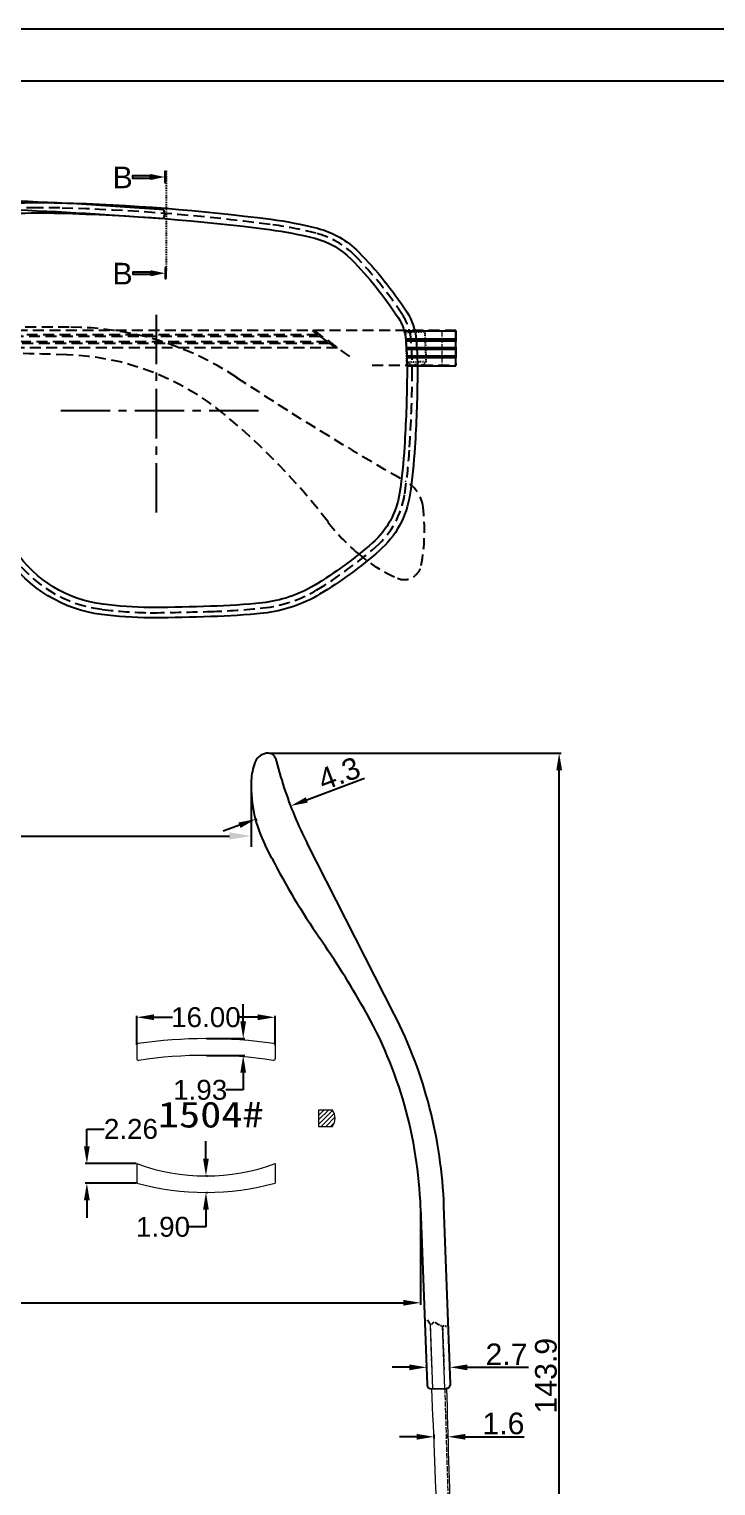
# Model space of a CAD drawing. Header units: millimetres. Extents: x 1233 to 2351, y 1180 to 1535.
# Drawn here: x 1614 to 1693.4, y 1366.5 to 1534.9 of the extents above; entities that cross this region are included whole.
import ezdxf

# ---------------------------------------------------------------- set-up
doc = ezdxf.new("R2010")
doc.units = ezdxf.units.MM
for name, pattern in [('ACAD_ISO02W100', [15, 12, -3]), ('CENTER2', [28.575, 19.05, -3.175, 3.175, -3.175]), ('DASHED2', [0.375, 0.25, -0.125]), ('HIDDEN', [9.525, 6.35, -3.175]), ('HIDDEN2', [0.1875, 0.125, -0.0625]), ('PHANTOM2', [1.25, 0.625, -0.125, 0.125, -0.125, 0.125, -0.125])]:
    doc.linetypes.add(name, pattern=pattern)
for name, color, linetype in [('Center Line', 2, 'CENTER2'), ('Dimension', 3, 'Continuous'), ('Hidden Line', 1, 'HIDDEN2'), ('Section Line', 6, 'PHANTOM2'), ('图层 1', 7, 'Continuous')]:
    doc.layers.add(name, color=color, linetype=linetype)
for name, color, linetype, lineweight in [('odj', 4, 'Continuous', 35), ('Section', 4, 'Continuous', 25), ('标注', 4, 'Continuous', 5)]:
    doc.layers.add(name, color=color, linetype=linetype, lineweight=lineweight)
doc.styles.get("Standard").update_dxf_attribs({"font": 'arial.ttf'})
doc.styles.add('样式 1', font='romant.shx')
doc.dimstyles.new('ISO-25$0', dxfattribs={"dimtxt": 2.5, "dimasz": 2.5, "dimexe": 0.5, "dimexo": 1, "dimgap": 1, "dimtad": 0, "dimtih": 1, "dimtoh": 1, "dimdec": 1, "dimzin": 10, "dimdsep": 46, "dimlunit": 6, "dimtxsty": '样式 1', "dimcen": 0, "dimclrd": 256, "dimclre": 256, "dimclrt": 7, "dimazin": 0, "dimtfac": 1, "dimtdec": 1, "dimtofl": 0, "dimtmove": 0, "dimatfit": 0, "dimfxl": 1, "dimtolj": 1, "dimtzin": 10, "dimarcsym": 0})
doc.dimstyles.new('Standard$0', dxfattribs={"dimtxt": 2.3, "dimasz": 2, "dimexe": 1, "dimexo": 1, "dimgap": 1, "dimtad": 0, "dimtih": 1, "dimtoh": 1, "dimdec": 1, "dimzin": 0, "dimdsep": 46, "dimtxsty": 'Standard', "dimcen": 0, "dimclrd": 4, "dimclre": 4, "dimclrt": 4, "dimadec": 1, "dimazin": 0, "dimtfac": 1, "dimtdec": 1, "dimtofl": 0, "dimtmove": 0, "dimatfit": 0, "dimfxl": 1, "dimtolj": 1, "dimtzin": 0, "dimarcsym": 0})

# ---------------------------------------------------------------- blocks, each defined once
blk = doc.blocks.new('ET3WT23T23')
at = {"layer": 'Center Line', "color": 251, "linetype": 'DASHED2', "ltscale": 0.3, "true_color": 0x636466}
for p, q in [((-2.44, 1.71), (-2.44, -1.79)), ((-0.24, 1.71), (-2.44, 1.71)), ((-0.24, -1.79), (-0.24, 1.71)), ((-2.44, -0.29), (-0.24, -0.29)), ((-2.44, -1.79), (-0.24, -1.79)), ((-1.54, -2.27), (-1.54, -2.04)), ((-1.14, -2.04), (-1.54, -2.04)), ((-1.14, -2.27), (-1.14, -2.04))]:
    blk.add_line(p, q, dxfattribs=at)
for start, end in [(221.1121, 262.1265), (277.8735, 318.8879)]:
    blk.add_arc((-1.34, -0.83), 1.46, start, end, dxfattribs=at)
blk = doc.blocks.new('*D184')
at = {"layer": 'Defpoints', "color": 0, "transparency": 16777216}
for p in [(1547.74, 1447.28), (1639.68, 1447.39), (1639.68, 1441.64)]:
    blk.add_point(p, dxfattribs=at)
at = {"layer": 'Dimension', "color": 0, "lineweight": -2, "transparency": 16777216}
for p, q in [((1639.68, 1446.77), (1639.68, 1440.39)), ((1547.74, 1446.66), (1547.74, 1440.39)), ((1550.24, 1441.64), (1637.18, 1441.64))]:
    blk.add_line(p, q, dxfattribs=at)
at = {"layer": 'Dimension', "color": 0, "transparency": 16777216}
for points in [[(1550.24, 1442.06), (1550.24, 1441.23), (1547.74, 1441.64)], [(1637.18, 1442.06), (1637.18, 1441.23), (1639.68, 1441.64)]]:
    blk.add_solid(points, dxfattribs=at)
at = {"layer": 'Dimension', "color": 0, "transparency": 16777216, "insert": (1593.72, 1444.5), "char_height": 2.5, "attachment_point": 5}
blk.add_mtext('92{\\H1.875;\\S 0^ -5;}', dxfattribs=at)
blk = doc.blocks.new('*D271')
at = {"layer": 'Defpoints', "color": 0, "transparency": 16777216}
for p in [(1641.53, 1451.22), (1675.29, 1451.22), (1659.67, 1307.27)]:
    blk.add_point(p, dxfattribs=at)
at = {"layer": 'Dimension', "color": 3, "lineweight": -2, "transparency": 16777216}
for p, q in [((1641.78, 1451.22), (1675.54, 1451.22)), ((1675.29, 1309.27), (1675.29, 1449.22)), ((1659.92, 1307.27), (1675.54, 1307.27))]:
    blk.add_line(p, q, dxfattribs=at)
at = {"layer": 'Dimension', "color": 3, "transparency": 16777216}
for points in [[(1674.96, 1449.22), (1675.63, 1449.22), (1675.29, 1451.22)], [(1674.96, 1309.27), (1675.63, 1309.27), (1675.29, 1307.27)]]:
    blk.add_solid(points, dxfattribs=at)
at = {"layer": 'Dimension', "transparency": 16777216, "insert": (1673.77, 1379.24), "char_height": 2.5, "attachment_point": 5, "rotation": 90}
blk.add_mtext('\\A1;143.9', dxfattribs=at)
blk = doc.blocks.new('*D273')
at = {"layer": 'Defpoints', "color": 0, "transparency": 16777216}
for p in [(1659.97, 1380.11), (1662.67, 1380.21), (1662.67, 1380.21)]:
    blk.add_point(p, dxfattribs=at)
at = {"layer": 'Dimension', "color": 3, "lineweight": -2, "transparency": 16777216}
for p, q in [((1657.97, 1380.21), (1655.97, 1380.21)), ((1659.97, 1380.36), (1659.97, 1380.46)), ((1664.67, 1380.21), (1671.76, 1380.21))]:
    blk.add_line(p, q, dxfattribs=at)
at = {"layer": 'Dimension', "color": 3, "transparency": 16777216}
for points in [[(1657.97, 1380.54), (1657.97, 1379.87), (1659.97, 1380.21)], [(1664.67, 1380.54), (1664.67, 1379.87), (1662.67, 1380.21)]]:
    blk.add_solid(points, dxfattribs=at)
at = {"layer": 'Dimension', "transparency": 16777216, "insert": (1669.21, 1381.71), "char_height": 2.5, "attachment_point": 5}
blk.add_mtext('\\A1;2.7', dxfattribs=at)
blk = doc.blocks.new('*D274')
at = {"layer": 'Defpoints', "color": 0, "transparency": 16777216}
for p in [(1660.83, 1371.74), (1662.44, 1372.18), (1662.44, 1371.78)]:
    blk.add_point(p, dxfattribs=at)
at = {"layer": 'Dimension', "color": 3, "lineweight": -2, "transparency": 16777216}
for p, q in [((1658.83, 1372.18), (1656.83, 1372.18)), ((1660.83, 1371.99), (1660.83, 1372.43)), ((1662.44, 1372.03), (1662.44, 1372.43)), ((1664.44, 1372.18), (1671.26, 1372.18))]:
    blk.add_line(p, q, dxfattribs=at)
at = {"layer": 'Dimension', "color": 3, "transparency": 16777216}
for points in [[(1658.83, 1372.51), (1658.83, 1371.85), (1660.83, 1372.18)], [(1664.44, 1372.51), (1664.44, 1371.85), (1662.44, 1372.18)]]:
    blk.add_solid(points, dxfattribs=at)
at = {"layer": 'Dimension', "transparency": 16777216, "insert": (1668.85, 1373.71), "char_height": 2.5, "attachment_point": 5}
blk.add_mtext('\\A1;1.6', dxfattribs=at)
blk = doc.blocks.new('*D269')
at = {"layer": 'Defpoints', "color": 0, "ltscale": 1000, "transparency": 16777216}
for p in [(1528.26, 1400.65), (1659.28, 1398.65), (1659.28, 1387.67)]:
    blk.add_point(p, dxfattribs=at)
at = {"layer": 'Dimension', "color": 3, "lineweight": -2, "ltscale": 1000, "transparency": 16777216}
for p, q in [((1528.26, 1400.4), (1528.26, 1387.42)), ((1659.28, 1398.4), (1659.28, 1387.42)), ((1530.26, 1387.67), (1657.28, 1387.67))]:
    blk.add_line(p, q, dxfattribs=at)
at = {"layer": 'Dimension', "color": 3, "ltscale": 1000, "transparency": 16777216}
for points in [[(1530.26, 1388.01), (1530.26, 1387.34), (1528.26, 1387.67)], [(1657.28, 1388.01), (1657.28, 1387.34), (1659.28, 1387.67)]]:
    blk.add_solid(points, dxfattribs=at)
at = {"layer": 'Dimension', "ltscale": 1000, "transparency": 16777216, "insert": (1593.77, 1389.2), "char_height": 2.5, "attachment_point": 5}
blk.add_mtext('\\A1;131±1', dxfattribs=at)
blk = doc.blocks.new('*D270')
at = {"layer": 'Defpoints', "color": 0, "transparency": 16777216}
for p in [(1644.13, 1445.4), (1644.24, 1445.11), (1640.1, 1443.88)]:
    blk.add_point(p, dxfattribs=at)
at = {"layer": 'Dimension', "color": 3, "lineweight": -2, "transparency": 16777216}
for p, q in [((1646.12, 1445.81), (1652.81, 1448.33)), ((1644.22, 1445.16), (1644.33, 1444.87)), ((1640.19, 1443.65), (1640.3, 1443.36)), ((1638.34, 1442.89), (1636.47, 1442.18))]:
    blk.add_line(p, q, dxfattribs=at)
at = {"layer": 'Dimension', "color": 3, "transparency": 16777216}
for points in [[(1646, 1446.12), (1646.23, 1445.5), (1644.24, 1445.11)], [(1638.22, 1443.2), (1638.46, 1442.57), (1640.21, 1443.59)]]:
    blk.add_solid(points, dxfattribs=at)
at = {"layer": 'Dimension', "transparency": 16777216, "insert": (1649.86, 1448.85), "char_height": 2.5, "attachment_point": 5, "rotation": 20.6091}
blk.add_mtext('\\A1;4.3', dxfattribs=at)
blk = doc.blocks.new('*D248')
at = {"color": 0, "lineweight": -2, "transparency": 16777216}
for p, q in [((1634.46, 1404.34), (1634.46, 1406.34)), ((1634.53, 1402.34), (1634.64, 1402.34)), ((1634.53, 1400.44), (1634.64, 1400.44)), ((1634.46, 1398.44), (1634.46, 1396.44)), ((1634.46, 1396.44), (1632.46, 1396.44))]:
    blk.add_line(p, q, dxfattribs=at)
at = {"color": 0, "transparency": 16777216}
for points in [[(1634.13, 1404.34), (1634.8, 1404.34), (1634.46, 1402.34)], [(1634.13, 1398.44), (1634.8, 1398.44), (1634.46, 1400.44)]]:
    blk.add_solid(points, dxfattribs=at)
at = {"layer": 'Defpoints', "color": 0, "transparency": 16777216}
for p in [(1634.46, 1402.34), (1634.46, 1400.44), (1634.46, 1400.44)]:
    blk.add_point(p, dxfattribs=at)
at = {"color": 0, "lineweight": 9, "transparency": 16777216, "insert": (1629.5, 1396.44), "char_height": 2.3, "attachment_point": 5}
blk.add_mtext('\\A1;1.90', dxfattribs=at)
blk = doc.blocks.new('*D249')
at = {"color": 0, "lineweight": -2, "transparency": 16777216}
for p, q in [((1620.7, 1405.76), (1620.7, 1407.76)), ((1620.7, 1407.76), (1622.7, 1407.76)), ((1626.4, 1403.76), (1620.52, 1403.76)), ((1626.4, 1401.5), (1620.52, 1401.5)), ((1620.7, 1399.5), (1620.7, 1397.5))]:
    blk.add_line(p, q, dxfattribs=at)
at = {"color": 0, "transparency": 16777216}
for points in [[(1620.36, 1405.76), (1621.03, 1405.76), (1620.7, 1403.76)], [(1620.36, 1399.5), (1621.03, 1399.5), (1620.7, 1401.5)]]:
    blk.add_solid(points, dxfattribs=at)
at = {"layer": 'Defpoints', "color": 0, "transparency": 16777216}
for p in [(1620.7, 1403.76), (1626.46, 1403.76), (1626.46, 1401.5)]:
    blk.add_point(p, dxfattribs=at)
at = {"color": 0, "lineweight": 9, "transparency": 16777216, "insert": (1625.79, 1407.76), "char_height": 2.3, "attachment_point": 5}
blk.add_mtext('\\A1;2.26', dxfattribs=at)
blk = doc.blocks.new('*D173')
at = {"color": 0, "lineweight": -2, "transparency": 16777216}
for p, q in [((1638.77, 1420.21), (1638.77, 1422.21)), ((1634.53, 1418.21), (1638.95, 1418.21)), ((1634.53, 1416.28), (1638.95, 1416.28)), ((1638.77, 1414.28), (1638.77, 1412.28)), ((1638.77, 1412.28), (1636.77, 1412.28))]:
    blk.add_line(p, q, dxfattribs=at)
at = {"color": 0, "transparency": 16777216}
for points in [[(1638.44, 1420.21), (1639.1, 1420.21), (1638.77, 1418.21)], [(1638.44, 1414.28), (1639.1, 1414.28), (1638.77, 1416.28)]]:
    blk.add_solid(points, dxfattribs=at)
at = {"layer": 'Defpoints', "color": 0, "transparency": 16777216}
for p in [(1634.46, 1418.21), (1634.46, 1416.28), (1638.77, 1416.28)]:
    blk.add_point(p, dxfattribs=at)
at = {"color": 0, "lineweight": 9, "transparency": 16777216, "insert": (1633.8, 1412.28), "char_height": 2.3, "attachment_point": 5}
blk.add_mtext('\\A1;1.93', dxfattribs=at)
blk = doc.blocks.new('*D174')
at = {"color": 0, "lineweight": -2, "transparency": 16777216}
for p, q in [((1626.46, 1417.51), (1626.46, 1420.86)), ((1628.46, 1420.68), (1630.61, 1420.68)), ((1640.46, 1420.68), (1638.32, 1420.68)), ((1642.46, 1417.51), (1642.46, 1420.86))]:
    blk.add_line(p, q, dxfattribs=at)
at = {"color": 0, "transparency": 16777216}
for points in [[(1628.46, 1421.02), (1628.46, 1420.35), (1626.46, 1420.68)], [(1640.46, 1421.02), (1640.46, 1420.35), (1642.46, 1420.68)]]:
    blk.add_solid(points, dxfattribs=at)
at = {"layer": 'Defpoints', "color": 0, "transparency": 16777216}
for p in [(1626.46, 1420.68), (1626.46, 1417.44), (1642.46, 1417.44)]:
    blk.add_point(p, dxfattribs=at)
at = {"color": 0, "lineweight": 9, "transparency": 16777216, "insert": (1634.46, 1420.68), "char_height": 2.3, "attachment_point": 5}
blk.add_mtext('\\A1;16.00', dxfattribs=at)
blk = doc.blocks.new('_FILLED')
at = {"color": 0, "linetype": 'ByBlock'}
blk.add_solid([(0, 0), (-1, 0.21), (-1, -0.21)], dxfattribs=at)
blk = doc.blocks.new('ER')
at = {"layer": 'Section'}
h = blk.add_hatch(color=6, dxfattribs=at)
h.dxf.hatch_style = 1
h.paths.add_polyline_path([(973.88, -602.3), (973.88, -602.77), (977.63, -602.77), (977.63, -602.3)])
h.paths.add_polyline_path([(980.63, -603.66), (980.87, -603.66), (980.87, -601.41), (980.63, -601.41)])
at = {"layer": 'Section', "color": 6}
for points in [[(977.63, -602.3), (973.88, -602.3), (973.88, -602.77), (977.63, -602.77)], [(980.87, -603.66), (980.87, -601.41), (980.63, -601.41), (980.63, -603.66)]]:
    blk.add_lwpolyline(points, close=True, dxfattribs=at)
at = {"layer": 'Section', "color": 6, "xscale": 3.002185386386005, "yscale": 3.002185386386005, "zscale": 3.002185386386005}
blk.add_blockref('_FILLED', (980.63, -602.54), dxfattribs=at)
blk = doc.blocks.new('te')
at = {"layer": 'Hidden Line', "linetype": 'HIDDEN', "ltscale": 0.2}
for p, q in [((7032.33, -2662.78), (7102.83, -2662.78)), ((7032.33, -2662.78), (7032.33, -2666.78)), ((7032.33, -2662.78), (7048.73, -2662.78)), ((7048.73, -2662.78), (7044.39, -2665.99)), ((7046.91, -2664.3), (7046.27, -2664.78)), ((7046.91, -2664.3), (7102.83, -2664.3)), ((7048.03, -2663.47), (7047.18, -2664.1)), ((7047.18, -2664.1), (7102.83, -2664.1)), ((7048.03, -2663.47), (7102.83, -2663.47)), ((7048.97, -2662.78), (7048.3, -2663.27)), ((7048.3, -2663.27), (7102.83, -2663.27)), ((7102.83, -2662.78), (7102.83, -2664.78)), ((7102.83, -2662.95), (7102.83, -2664.65)), ((7102.83, -2663.03), (7107.18, -2663.03)), ((7046.03, -2664.78), (7102.83, -2664.78)), ((7042.01, -2666.78), (7032.33, -2666.78))]:
    blk.add_line(p, q, dxfattribs=at)
for centre, radius, start, end in [((7103.33, -2662.95), 0.5, 90.2471, 180), ((7133.76, -9718.2), 7055.82, 90.055436, 90.247118), ((7126.97, -2697.39), 35, 56.5076, 90.0554), ((7103.33, -2664.65), 0.5, 180, 269.7248), ((7099.22, -3520.7), 855.55, 88.16137, 89.72481), ((7107.71, -2666.3), 1.82, 91.0187, 100.8321), ((7125.71, -2695.57), 30, 50.3988, 88.1614), ((7337.76, -2378.81), 347, 236.5076, 240.3002), ((7095.75, -2731.78), 77, 37.4972, 50.3988), ((7163.86, -2683.7), 4, 6.9421, 60.3002), ((7145.88, -2685.89), 22.11, 349.4374, 6.9421), ((7175.33, -2670.72), 23.32, 217.4972, 229.7478), ((7171.07, -2676.53), 16.12, 227.9692, 247.4609), ((7165.65, -2689.58), 2, 247.4609, 349.4374)]:
    blk.add_arc(centre, radius, start, end, dxfattribs=at)

msp = doc.modelspace()

# ---------------------------------------------------------------- hatches: boundary and pattern name
at = {"lineweight": 9}
h = msp.add_hatch(dxfattribs=at)
h.set_pattern_fill('ANSI31', color=1, scale=3, style=0)
h.set_pattern_definition([(45, (367.8569, 908.771), (-0.26516504, 0.26516504), [])])
h.paths.add_polyline_path([(1649.18125, 1409.79698, 0.274106567), (1648.91807, 1409.95298), (1647.68427, 1409.95298, 0.414213562), (1647.48427, 1409.75298), (1647.48427, 1408.25298, 0.414213562), (1647.68427, 1408.05298), (1648.91807, 1408.05298, 0.274106567), (1649.18125, 1408.20898, 0.25569065)])

# ---------------------------------------------------------------- linework, layer by layer
for p, q in [((1893.92369, 1528.92707), (1484.66819, 1528.92707)), ((1642.08082, 1439.08888), (1641.31953, 1440.58298)), ((1656.22978, 1421.04459), (1646.15969, 1440.80825)), ((1659.27885, 1398.65104), (1660.03853, 1378.20203)), ((1662.73682, 1378.29848), (1661.97415, 1398.83277)), ((1660.57088, 1377.72143), (1662.25461, 1377.78022))]:
    msp.add_line(p, q)
at = {"linetype": 'ACAD_ISO02W100', "lineweight": 13, "ltscale": 0.05}
msp.add_line((1661.7233, 1499.99375), (1661.7233, 1495.99375), dxfattribs=at)
at = {"lineweight": 9}
for p, q in [((1626.46439, 1417.44258), (1626.46439, 1415.89575)), ((1642.46439, 1417.44258), (1642.46439, 1415.89575)), ((1649.08427, 1409.95298), (1647.48427, 1409.95298)), ((1647.48427, 1409.95298), (1647.48427, 1408.05298)), ((1647.48427, 1408.05298), (1649.08427, 1408.05298)), ((1626.46439, 1403.76068), (1626.46439, 1401.5036)), ((1642.46439, 1403.76068), (1642.46439, 1401.5036))]:
    msp.add_line(p, q, dxfattribs=at)
at = {"color": 251, "linetype": 'ACAD_ISO02W100', "lineweight": 13, "ltscale": 0.05}
for p, q in [((1660.5943, 1379.91613), (1660.4085, 1385.23669)), ((1661.81695, 1385.01904), (1661.99345, 1379.96499))]:
    msp.add_line(p, q, dxfattribs=at)
msp.add_lwpolyline([(1897.96173, 1237.92707), (1897.96173, 1534.92707), (1477.96174, 1534.92707), (1477.96174, 1237.92707)], close=True)
for centre, radius, start, end in [((1647.13116, 1447.64291), 7.44364, 160.40156, 176.8479189), ((1640.91497, 1449.85621), 0.84518, 154.7641142, 160.40156), ((1641.74804, 1449.46356), 1.76615, 91.3686039, 154.7641142), ((1641.72496, 1450.42943), 0.8, 14.3792258, 91.3686039), ((1694.84933, 1464.04893), 54.04241, 194.3792258, 198.1122475), ((1654.68463, 1447.39284), 15, 178.1860529, 207), ((1661.559, 1447.17513), 21.87781, 177.7023935, 178.1860529), ((1686.25499, 1461.23783), 45, 198.1122475, 207), ((1713.36134, 1475.40812), 80, 207, 214.6892279), ((1556.54162, 1366.86461), 110.72, 29.6535245, 34.6892279), ((1609.30931, 1396.90607), 50, 2, 29.6535245), ((1609.00644, 1396.98309), 53, 2, 27), ((1660.53818, 1378.22059), 0.5, 182.1275513, 272), ((1662.23716, 1378.27992), 0.5, 272, 2.1270561)]:
    msp.add_arc(centre, radius, start, end)
at = {"lineweight": 9}
for centre, radius, start, end in [((1634.46439, 1364.23144), 53.97979, 81.6606427, 98.3393573), ((1626.66439, 1417.44258), 0.2, 98.3393573, 180), ((1642.26439, 1417.44258), 0.2, 0, 81.6606427), ((1626.66439, 1415.89575), 0.2, 180, 278.5853711), ((1634.46439, 1364.23144), 52.04979, 81.4146289, 98.5853711), ((1642.26439, 1415.89575), 0.2, 261.4146289, 0), ((1647.7301, 1409.00298), 1.65417, 324.9488633, 35.0511367), ((1634.46439, 1425.51278), 23.17658, 249.8074557, 290.1925443), ((1634.46439, 1430.94926), 30.51306, 254.8003771, 285.1996229)]:
    msp.add_arc(centre, radius, start, end, dxfattribs=at)
at = {"color": 251, "linetype": 'ACAD_ISO02W100', "lineweight": 13, "ltscale": 0.05}
msp.add_arc((8869.98266, 1580.47979), 7210.76245, 181.610877031, 181.877481586, dxfattribs=at)
at = {"linetype": 'PHANTOM2'}
msp.add_spline([(1660.02714, 1385.68564), (1660.61815, 1385.22577), (1660.73453, 1385.40575), (1661.24856, 1385.22689), (1662.28292, 1384.98419)], degree=3, dxfattribs=at)
at = {"layer": 'Center Line', "ltscale": 0.3}
for p, q in [((1628.76422, 1479.04383), (1628.76422, 1502.57926)), ((1628.76422, 1479.04383), (1628.76422, 1502.57926)), ((1640.53193, 1490.81155), (1616.9965, 1490.81155)), ((1640.53193, 1490.81155), (1616.9965, 1490.81155))]:
    msp.add_line(p, q, dxfattribs=at)
at = {"layer": 'Hidden Line', "linetype": 'HIDDEN', "ltscale": 0.2}
msp.add_lwpolyline([(1609.05088, 1514.17487, -0.001635662), (1614.99013, 1514.28314, -0.00633865), (1617.57204, 1514.24902, -0.026093858), (1641.87111, 1512.34819, -0.029837176), (1647.19449, 1511.32495, -0.136954176), (1651.66981, 1508.75202, -0.049986224), (1657.17924, 1501.89592, -0.125548525), (1658.17031, 1498.97624, -0.022099062), (1658.30947, 1494.79391, -0.012844896), (1658.0097, 1486.61142, -0.021458828), (1657.43656, 1481.18436, -0.177617515), (1654.10338, 1475.07863, -0.044132021), (1647.28768, 1470.09538, -0.110302691), (1641.0467, 1468.00362, -0.018423556), (1635.02549, 1467.60057, -0.003491368), (1628.4116, 1467.44833, -0.006050645), (1627.99775, 1467.4499, -0.02760444), (1622.46418, 1467.84387, -0.213743224), (1611.92226, 1474.26981, -0.025850706)], format="xyb", dxfattribs=at)
at = {"layer": 'Section Line'}
msp.add_line((1629.87848, 1518.52768), (1629.87848, 1506.98152), dxfattribs=at).dxf.unprotected_set("ltscale", 0)
at = {"layer": '图层 1'}
for p, q in [((1663.36684, 1499.99375), (1657.38574, 1499.99375)), ((1663.36684, 1499.06439), (1657.54945, 1499.06439)), ((1663.36684, 1495.99375), (1663.36684, 1499.99375)), ((1663.36684, 1498.86439), (1657.57237, 1498.86439)), ((1663.36684, 1498.08627), (1657.62718, 1498.08627)), ((1663.36684, 1497.88627), (1657.63901, 1497.88627)), ((1663.36684, 1497.10815), (1657.67663, 1497.10815)), ((1663.36684, 1496.90815), (1657.68413, 1496.90815)), ((1657.70716, 1495.99375), (1663.36684, 1495.99375))]:
    msp.add_line(p, q, dxfattribs=at)
msp.add_lwpolyline([(1629.57978, 1514.03061, 0.01959244), (1593.71464, 1515.43652, 0.01959244), (1557.84949, 1514.03061, 0.318853245), (1557.93656, 1513.0344, -0.019362086), (1593.71464, 1514.42039, -0.019362086), (1629.49272, 1513.0344, 0.318853245)], format="xyb", close=True, dxfattribs=at)
for points in [[(1609.03798, 1514.77473, -0.001636939), (1614.9858, 1514.88314, -0.006350009), (1617.58757, 1514.84882, -0.026093858), (1641.94904, 1512.94311, -0.029837176), (1647.34268, 1511.90637, -0.136954176), (1652.0977, 1509.17262, -0.049986224), (1657.68209, 1502.22324, -0.125548525), (1658.76852, 1499.02266, -0.022099062), (1658.90944, 1494.78735, -0.012844896), (1658.60854, 1486.57406, -0.021458828), (1658.02999, 1481.0958, -0.177617515), (1654.4988, 1474.62736, -0.044132021), (1647.59776, 1469.58172, -0.110302691), (1641.10879, 1467.40684, -0.018423556), (1635.04348, 1467.00084, -0.003492577), (1628.41892, 1466.84837, -0.006083584), (1627.98822, 1466.84997, -0.02760444), (1622.38861, 1467.24864, -0.213743224), (1611.42781, 1473.92993, -0.025850706)], [(1609.06378, 1513.57501, -0.001634379), (1614.99445, 1513.68314, -0.006327186), (1617.55651, 1513.64922, -0.026093858), (1641.79319, 1511.75327, -0.029837176), (1647.04631, 1510.74354, -0.136954176), (1651.24192, 1508.33141, -0.049986224), (1656.67639, 1501.56859, -0.125548525), (1657.57211, 1498.92982, -0.022099062), (1657.70951, 1494.80047, -0.012844896), (1657.41087, 1486.64878, -0.021458828), (1656.84313, 1481.27291, -0.177617515), (1653.70796, 1475.5299, -0.044132021), (1646.97759, 1470.60904, -0.110302691), (1640.9846, 1468.60039, -0.018423556), (1635.00749, 1468.2003, -0.003490135), (1628.40431, 1468.04829, -0.006015902), (1628.00728, 1468.04982, -0.02760444), (1622.53974, 1468.43909, -0.213743224), (1612.4167, 1474.6097, -0.025850706)]]:
    msp.add_lwpolyline(points, format="xyb", dxfattribs=at)
at = {"layer": '标注', "color": 0, "lineweight": 13, "ltscale": 5}
for p, q in [((1660.67082, 1377.72492), (1660.4085, 1385.23669)), ((1662.06996, 1377.77378), (1661.81695, 1385.01904)), ((1660.55563, 1377.72089), (1662.26985, 1377.78076))]:
    msp.add_line(p, q, dxfattribs=at)
for centre, radius, start, end in [((-3085.32659, 1172.27972), 4750.342, 2.07502545, 2.47868788), ((8869.98266, 1580.47979), 7210.56245, 181.610877031, 181.877508576)]:
    msp.add_arc(centre, radius, start, end, dxfattribs=at)

# ---------------------------------------------------------------- block references
at = {"linetype": 'Continuous', "xscale": 0.5559712353769681, "yscale": 0.5559712353769681, "zscale": 0.5559712353769681}
for p in [(1084.50678, 1852.8254), (1084.54425, 1841.70106)]:
    msp.add_blockref('ER', p, dxfattribs=at)
at = {"color": 3}
msp.add_blockref('te', (-5508.26744, 4162.86263), dxfattribs=at)
at = {"color": 3, "xscale": -1}
msp.add_blockref('te', (8695.69672, 4162.86263), dxfattribs=at)
at = {"xscale": -1, "rotation": 2.326305400248181}
msp.add_blockref('ET3WT23T23', (1657.38854, 1498.16201), dxfattribs=at)

# ---------------------------------------------------------------- texts
at = {"color": 0, "lineweight": 9, "insert": (1628.8972, 1410.93796), "char_height": 3, "width": 14.4151723, "attachment_point": 1}
msp.add_mtext('{\\fSimSun|b1|i0|c134|p2;\\W1.2;1504#}', dxfattribs=at)
at = {"layer": 'odj', "char_height": 2.5, "attachment_point": 5}
for insert in [(1624.83811, 1517.78387), (1624.82914, 1506.65866)]:
    msp.add_mtext_dynamic_manual_height_columns('B', width=17.5973544, gutter_width=12.5, heights=[0], dxfattribs=dict(at, insert=insert))

# ---------------------------------------------------------------- dimensions: what is measured, and where the dimension line sits
at = {"color": 3, "lineweight": 9}
dim = msp.add_linear_dim(base=(1626.46439, 1420.68273), p1=(1642.46439, 1417.44258), p2=(1626.46439, 1417.44258), dimstyle='Standard$0', override={"dimasz": 2, "dimexe": 0.18, "dimexo": 0.0625, "dimgap": 0.09, "dimdec": 2, "dimtxsty": 'Standard', "dimcen": 0.09, "dimclrd": 0, "dimclre": 0, "dimclrt": 0, "dimtdec": 2, "dimatfit": 3, "dimfxl": 1.25, "dimarcsym": 0}, dxfattribs=at)
dim.commit()
dim.dimension.update_dxf_attribs({"geometry": '*D174', "text_midpoint": (1634.46439, 1420.68273)})
for base, p1, p2, picture, middle in [((1638.76927, 1416.28123), (1634.46439, 1418.21123), (1634.46439, 1416.28123), '*D173', (1633.80035, 1412.28123)), ((1634.46439, 1400.4362), (1634.46439, 1402.3362), (1634.46439, 1400.4362), '*D248', (1629.49939, 1396.4362))]:
    dim = msp.add_linear_dim(base=base, p1=p1, p2=p2, angle=90, dimstyle='Standard$0', override={"dimasz": 2, "dimexe": 0.18, "dimexo": 0.0625, "dimgap": 0.09, "dimdec": 2, "dimtxsty": 'Standard', "dimcen": 0.09, "dimclrd": 0, "dimclre": 0, "dimclrt": 0, "dimtdec": 2, "dimatfit": 3, "dimfxl": 1.25, "dimarcsym": 0}, dxfattribs=at)
    dim.commit()
    dim.dimension.update_dxf_attribs({"geometry": picture, "text_midpoint": middle})
dim = msp.add_linear_dim(base=(1620.69823, 1403.76068), p1=(1626.46439, 1401.5036), p2=(1626.46439, 1403.76068), angle=90, dimstyle='Standard$0', override={"dimasz": 2, "dimexe": 0.18, "dimexo": 0.0625, "dimgap": 0.09, "dimdec": 2, "dimtxsty": 'Standard', "dimcen": 0.09, "dimclrd": 0, "dimclre": 0, "dimclrt": 0, "dimtdec": 2, "dimatfit": 3, "dimfxl": 1.25, "dimarcsym": 0}, dxfattribs=at)
dim.commit()
dim.dimension.update_dxf_attribs({"geometry": '*D249', "text_midpoint": (1625.79423, 1407.76068), "dimtype": 160})
at = {"layer": 'Dimension'}
dim = msp.add_aligned_dim(p1=(1640.10141, 1443.88149), p2=(1644.13481, 1445.39828), distance=-0.31129, dimstyle='Standard$0', override={"dimtxt": 2.5, "dimexe": 0.25, "dimexo": 0.25, "dimgap": 0.25, "dimtad": 1, "dimtih": 0, "dimtoh": 0, "dimclrd": 3, "dimclre": 3, "dimclrt": 256, "dimadec": 2, "dimtdec": 2, "dimatfit": 3}, dxfattribs=at)
dim.commit()
dim.dimension.update_dxf_attribs({"geometry": '*D270', "text_midpoint": (1649.86201, 1448.85116)})
dim = msp.add_linear_dim(base=(1675.29273, 1451.21613), p1=(1659.67481, 1307.27182), p2=(1641.52943, 1451.21613), angle=90, dimstyle='Standard$0', override={"dimtxt": 2.5, "dimexe": 0.25, "dimexo": 0.25, "dimgap": 0.25, "dimtad": 1, "dimtih": 0, "dimtoh": 0, "dimclrd": 3, "dimclre": 3, "dimclrt": 256, "dimadec": 2, "dimtdec": 2, "dimatfit": 3}, dxfattribs=at)
dim.commit()
dim.dimension.update_dxf_attribs({"geometry": '*D271', "text_midpoint": (1673.76544, 1379.24397)})
dim = msp.add_linear_dim(base=(1639.68463, 1441.64177), p1=(1547.74424, 1447.28224), p2=(1639.68463, 1447.39284), dimstyle='ISO-25$0', override={"dimexe": 1.25, "dimexo": 0.625, "dimgap": 0.625, "dimtad": 1, "dimtih": 0, "dimtoh": 0, "dimdec": 0, "dimzin": 8, "dimlunit": 2, "dimtxsty": 'Standard', "dimcen": 2.5, "dimclrd": 0, "dimclre": 0, "dimclrt": 0, "dimadec": 0, "dimtol": 1, "dimtm": 5, "dimtfac": 0.75, "dimtdec": 2, "dimtofl": 1, "dimatfit": 3, "dimtolj": 0, "dimtzin": 8}, dxfattribs=at)
dim.commit()
dim.dimension.update_dxf_attribs({"geometry": '*D184', "text_midpoint": (1593.7184, 1441.64177), "dimtype": 160})
at = {"layer": 'Dimension', "color": 40, "ltscale": 1000, "true_color": 0xf8d731}
dim = msp.add_linear_dim(base=(1659.27885, 1387.67187), p1=(1528.26006, 1400.64637), p2=(1659.27885, 1398.65104), dimstyle='Standard$0', override={"dimtxt": 2.5, "dimexe": 0.25, "dimexo": 0.25, "dimgap": 0.25, "dimtad": 1, "dimtih": 0, "dimtoh": 0, "dimdec": 0, "dimclrd": 3, "dimclre": 3, "dimclrt": 256, "dimadec": 0, "dimtol": 1, "dimtp": 1, "dimtm": 1, "dimtdec": 0, "dimatfit": 3, "dimfxl": 1.25, "dimarcsym": 2}, dxfattribs=at)
dim.commit()
dim.dimension.update_dxf_attribs({"geometry": '*D269', "text_midpoint": (1593.76946, 1389.19916)})
at = {"layer": 'Dimension'}
for base, p1, p2, picture, middle in [((1662.66589, 1380.2082), (1659.96772, 1380.10799), (1662.66589, 1380.2082), '*D273', (1669.21295, 1381.71332)), ((1662.441, 1372.18073), (1660.82616, 1371.73692), (1662.441, 1371.78368), '*D274', (1668.84823, 1373.70716))]:
    dim = msp.add_linear_dim(base=base, p1=p1, p2=p2, dimstyle='Standard$0', override={"dimtxt": 2.5, "dimexe": 0.25, "dimexo": 0.25, "dimgap": 0.25, "dimtad": 1, "dimtih": 0, "dimtoh": 0, "dimclrd": 3, "dimclre": 3, "dimclrt": 256, "dimadec": 2, "dimtdec": 2, "dimatfit": 3}, dxfattribs=at)
    dim.commit()
    dim.dimension.update_dxf_attribs({"geometry": picture, "text_midpoint": middle})

doc.saveas('drawing.dxf')
